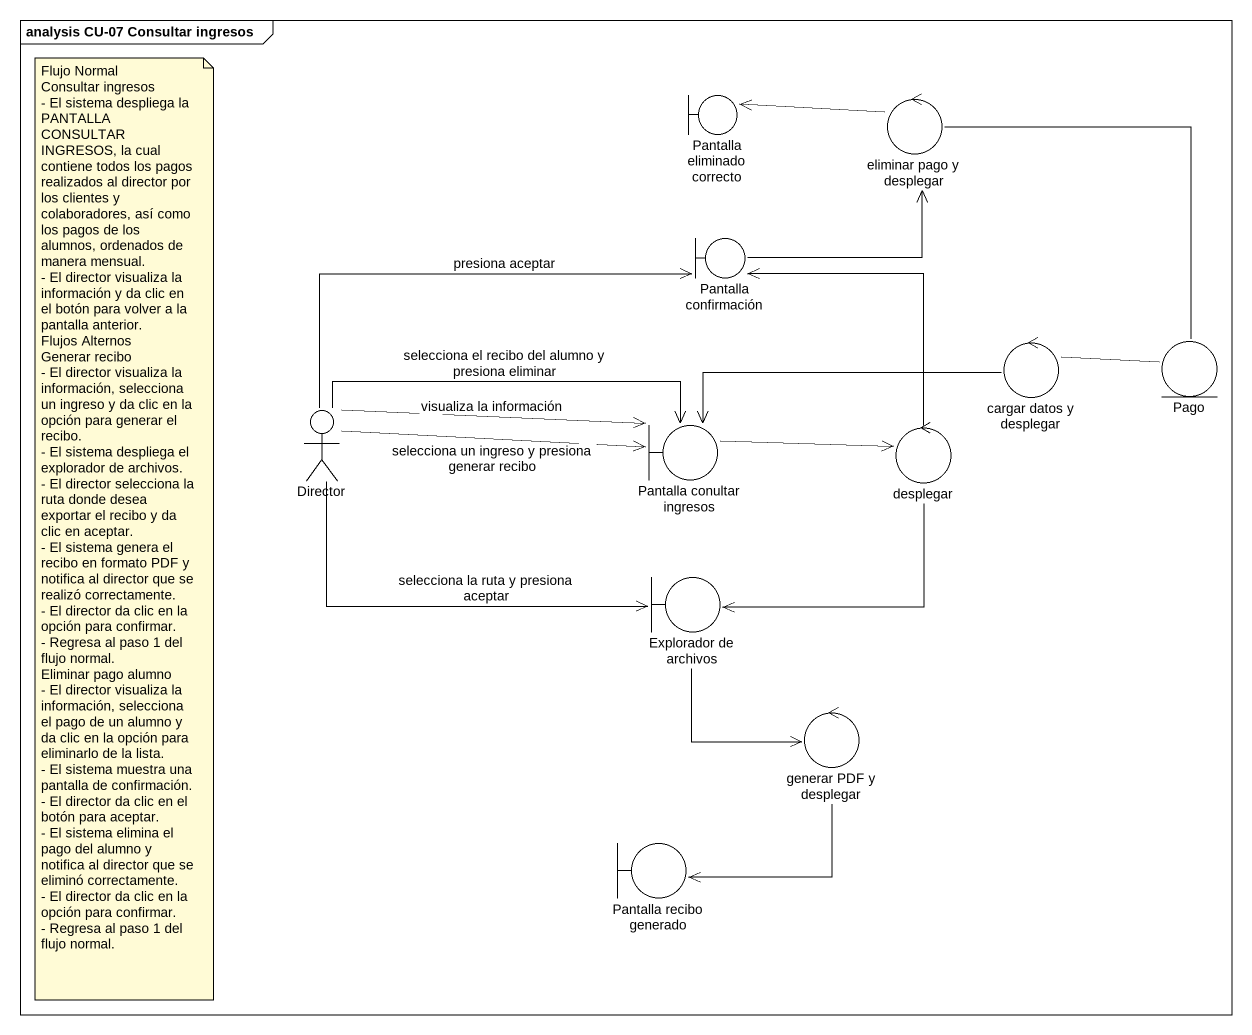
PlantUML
@startuml
mainframe analysis CU-07 Consultar ingresos
boundary "Pantalla eliminado correcto" as Pantalla_eliminado_correcto
control "eliminar pago y desplegar" as eliminar_pago_y_desplegar
boundary "Pantalla confirmación" as Pantalla_confirmación
control "cargar datos y desplegar" as cargar_datos_y_desplegar
entity Pago
actor Director
boundary "Pantalla conultar ingresos" as Pantalla_conultar_ingresos
control desplegar
boundary "Explorador de archivos" as Explorador_de_archivos
control "generar PDF y desplegar" as generar_PDF_y_desplegar
boundary "Pantalla recibo generado" as Pantalla_recibo_generado
eliminar_pago_y_desplegar -left-> Pantalla_eliminado_correcto
eliminar_pago_y_desplegar -- Pago
Pantalla_confirmación -up-> eliminar_pago_y_desplegar
cargar_datos_y_desplegar -right- Pago
cargar_datos_y_desplegar -left-> Pantalla_conultar_ingresos
Director -right-> Pantalla_confirmación : presiona aceptar
Director -right-> Pantalla_conultar_ingresos : selecciona un ingreso y presiona generar recibo
Director -right-> Pantalla_conultar_ingresos : selecciona el recibo del alumno y presiona eliminar
Director -right-> Pantalla_conultar_ingresos : visualiza la información
Director -right-> Explorador_de_archivos : selecciona la ruta y presiona aceptar
Pantalla_conultar_ingresos -right-> desplegar
desplegar -up-> Pantalla_confirmación
desplegar --> Explorador_de_archivos
Explorador_de_archivos --> generar_PDF_y_desplegar
generar_PDF_y_desplegar --> Pantalla_recibo_generado
note as N1
  Flujo Normal
  Consultar ingresos
  - El sistema despliega la PANTALLA CONSULTAR INGRESOS, la cual contiene todos los pagos realizados al director por los clientes y colaboradores, así como los pagos de los alumnos, ordenados de manera mensual.
  - El director visualiza la información y da clic en el botón para volver a la pantalla anterior.
  Flujos Alternos
  Generar recibo
  - El director visualiza la información, selecciona un ingreso y da clic en la opción para generar el recibo.
  - El sistema despliega el explorador de archivos.
  - El director selecciona la ruta donde desea exportar el recibo y da clic en aceptar.
  - El sistema genera el recibo en formato PDF y notifica al director que se realizó correctamente.
  - El director da clic en la opción para confirmar.
  - Regresa al paso 1 del flujo normal.
  Eliminar pago alumno
  - El director visualiza la información, selecciona el pago de un alumno y da clic en la opción para eliminarlo de la lista.
  - El sistema muestra una pantalla de confirmación.
  - El director da clic en el botón para aceptar.
  - El sistema elimina el pago del alumno y notifica al director que se eliminó correctamente.
  - El director da clic en la opción para confirmar.
  - Regresa al paso 1 del flujo normal.
end note
@enduml
